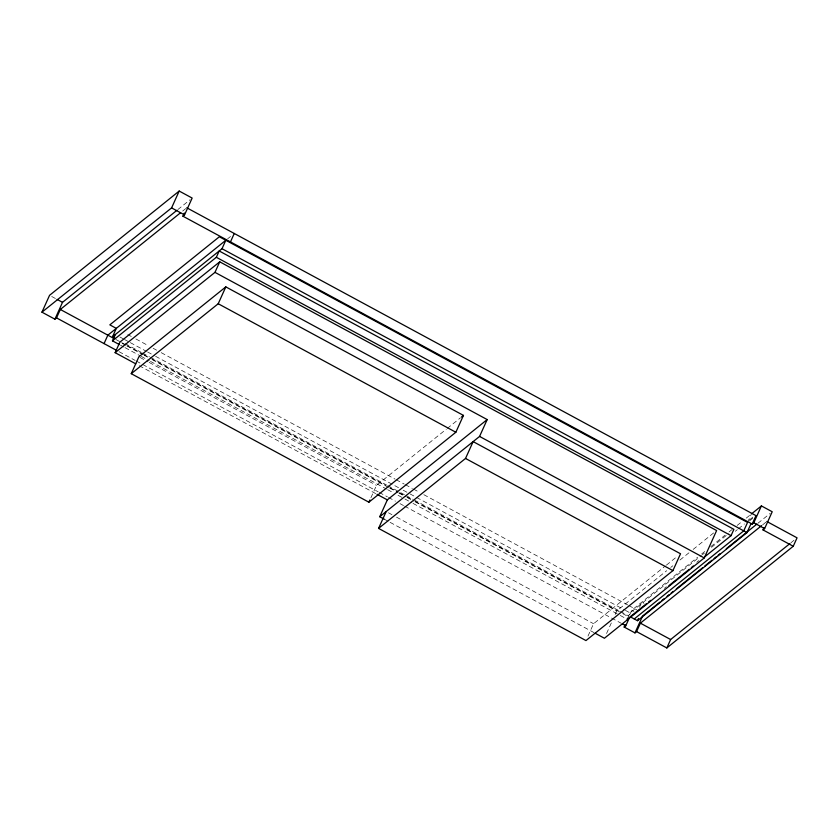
<?xml version="1.0" encoding="UTF-8"?>
<svg xmlns="http://www.w3.org/2000/svg" width="839" height="839" viewBox="0 0 839 839"><rect width="100%" height="100%" fill="white"/><g stroke="black" fill="none" stroke-linecap="round" stroke-linejoin="round"><path stroke-width="0.63" stroke-dasharray="4.2 3.15" d="M370.922 497.716L376.501 485.362L446.264 429.232M587.992 636.077L593.572 623.723L665.358 565.968M606.566 633.487L611.935 621.584M615.165 614.442L616.77 610.865L666.69 570.709M627.656 618.154L630.037 612.889L701.32 555.544M629.753 614.693L631.777 610.205L697.608 557.243M639.465 607.373L641.845 602.108L644.006 603.272M747.549 522.445L750.874 515.073M177.868 209.551L190.117 199.703M182.661 211.061L185.723 208.596M227.694 238.769L230.515 236.504M447.281 428.425L460.422 417.853M666.376 565.15L677.493 556.205M670.77 567.437L672.805 565.79M679.936 560.053L689.113 552.681M693.182 549.398L714.576 532.188M701.666 553.981L704.708 551.538M710.79 546.64L724.99 535.219M729.049 531.957L732.09 529.514M737.156 525.434L741.215 522.173M746.28 518.093L750.339 514.831M702.337 554.726L704.372 553.09M711.503 547.353L728.818 533.426M664.352 588.359L666.376 586.734M696.8 562.256L698.824 560.63M735.331 531.265L737.355 529.64M738.372 528.822L744.455 523.924M749.521 519.844L753.579 516.583M749.426 520.925L753.181 517.904M757.932 523.253L770.181 513.405M762.724 524.763L765.787 522.298M790.936 542.76L793.988 540.295M127.822 334.593L131.283 336.47M135.887 338.956L148.555 345.815M153.159 348.3L156.62 350.167M161.224 352.663L395.022 479.1M396.176 479.73L404.241 484.082M405.394 484.711L412.306 488.445M413.459 489.074L419.217 492.178M423.821 494.674L627.677 604.919M628.831 605.548L636.885 609.901M51.714 296.492L56.035 298.831M631.777 610.205L633.938 611.369M119.925 337.016L123.385 338.883M124.539 339.512L129.143 341.997M130.297 342.627L146.416 351.342M147.57 351.961L154.47 355.705M155.624 356.323L398.588 487.721M403.192 490.207L408.95 493.322M410.103 493.951L624.279 609.775M625.433 610.393L630.037 612.889M125.179 343.644L141.298 352.37M142.452 352.988L149.363 356.722M150.517 357.351L386.622 485.036M387.765 485.655L405.048 495M406.191 495.629L413.103 499.362M414.256 499.981L619.266 610.855M620.42 611.474L628.484 615.836M115.918 339.533L120.522 342.018M121.676 342.648L126.28 345.133M127.434 345.762L142.41 353.859M143.563 354.478L150.464 358.222M151.618 358.84L385.426 485.278M390.03 487.774L398.095 492.136M399.238 492.755L406.149 496.489M407.303 497.118L410.764 498.985M415.368 501.481L621.521 612.973M622.674 613.592L628.432 616.707M122.19 343.392L125.651 345.259M126.804 345.888L142.945 354.614M144.098 355.243L147.559 357.11M152.163 359.606L388.509 487.417M389.653 488.046L397.728 492.409M398.882 493.028L405.793 496.772M406.946 497.391L413.868 501.135M415.022 501.753L616.77 610.865M120.533 345.207L123.983 347.073M125.137 347.692L140.103 355.788M141.256 356.418L149.321 360.77M150.475 361.399L386.527 489.053M387.67 489.682L393.428 492.787M398.043 495.283L403.8 498.397M404.943 499.016L411.855 502.76M413.008 503.379L619.119 614.851M620.273 615.469L627.184 619.203M140.008 357.466L148.042 361.808M149.185 362.427L376.501 485.362M119.023 351.688L135.152 360.413M136.296 361.032L378.158 491.832M379.312 492.462L387.377 496.824M388.53 497.443L395.442 501.177M400.046 503.673L403.496 505.539M404.65 506.158L621.175 623.262M139.253 365.72L375.851 493.678M388.478 512.797L391.939 514.674M396.543 517.16L593.572 623.723M384.335 519.226L388.95 521.722M390.104 522.34L594.043 632.637"/><path stroke-width="1.26" d="M180.626 212.697L60.324 309.465L56.528 317.887L54.913 319.187L41.95 312.171L49.553 295.328L179.189 191.051L192.152 198.056L184.549 214.91L182.933 216.2L752.195 524.06L753.81 522.77L761.413 505.917L772.216 511.759L764.612 528.612L762.997 529.902L793.243 546.262L797.05 537.841L766.804 521.48M54.913 319.187L62.516 302.334L176.84 210.379M104.046 343.591L107.853 335.17L225.817 240.279L222.01 248.711L112.51 336.796L114.807 338.044M112.51 336.796L116.306 328.374L109.825 324.861L219.336 236.776L747.549 522.445L743.742 530.867L634.242 618.951M41.95 312.171L171.586 207.894L179.189 191.051M119.379 344.577L112.468 340.844L115.321 334.53M135.803 363.853L115.132 352.674L119.883 342.144L219.734 261.831L716.621 530.552L704.257 557.935L604.416 638.248L595.197 633.267M182.933 216.2L184.36 213.043M131.251 373.691L138.855 356.837L225.817 286.886L463.464 415.41L455.85 432.253L368.887 502.204L131.251 373.691L218.213 303.739L225.817 286.886M112.468 340.844L216.336 257.29L219.199 250.976L733.905 529.336L731.052 535.649L704.571 556.949M115.132 352.674L214.973 272.36L219.734 261.831M230.463 241.905L234.27 233.483M368.887 502.204L369.905 499.96M384.335 519.226L379.731 516.74L387.335 499.887L487.186 419.573L214.973 272.36M378.567 528.402L465.53 458.451L473.133 441.608L680.534 553.771L672.92 570.614L585.968 640.566L378.567 528.402L386.171 511.559M379.731 516.74L479.572 436.427L487.186 419.573M761.707 525.581L640.388 623.167L636.581 631.599L634.976 632.889L624.174 627.048L625.191 624.803M624.174 627.048L625.779 625.758L629.114 618.385M630.781 617.085L637.483 620.703L638.489 618.458M634.976 632.889L642.58 616.046L659.936 602.087M636.581 631.599L666.827 647.949L670.634 639.528L789.919 543.578M637.483 620.703L746.983 532.618L751.041 523.63M752.195 524.06L756.002 515.639L186.74 207.778M762.997 529.902L763.951 527.804M461.44 417.035L463.464 415.41M751.356 514.013L761.413 505.917M627.184 619.203L646.533 603.64M648.568 602.003L650.603 600.367M668.935 585.622L689.301 569.241M691.336 567.604L693.371 565.958M661.981 600.441L664.016 598.794M667.078 596.34L669.123 594.694M671.169 593.047L673.203 591.411M676.265 588.947L702.809 567.594M704.844 565.958L711.996 560.211M714.031 558.564L716.076 556.928M718.121 555.282L720.156 553.635M726.28 548.716L756.904 524.081M666.827 647.949L793.243 546.262M171.586 207.894L184.549 214.91M753.81 522.77L764.612 528.612M222.01 248.711L746.983 532.618M216.336 257.29L731.052 535.649M479.572 436.427L704.257 557.935M218.213 303.739L455.85 432.253M465.53 458.451L672.92 570.614M57.115 299.418L62.516 302.334M60.324 309.465L113.611 338.285M640.388 623.167L670.634 639.528M56.528 317.887L116.715 350.45M622.328 623.88L625.779 625.758M377.005 494.297L387.335 499.887"/></g></svg>
